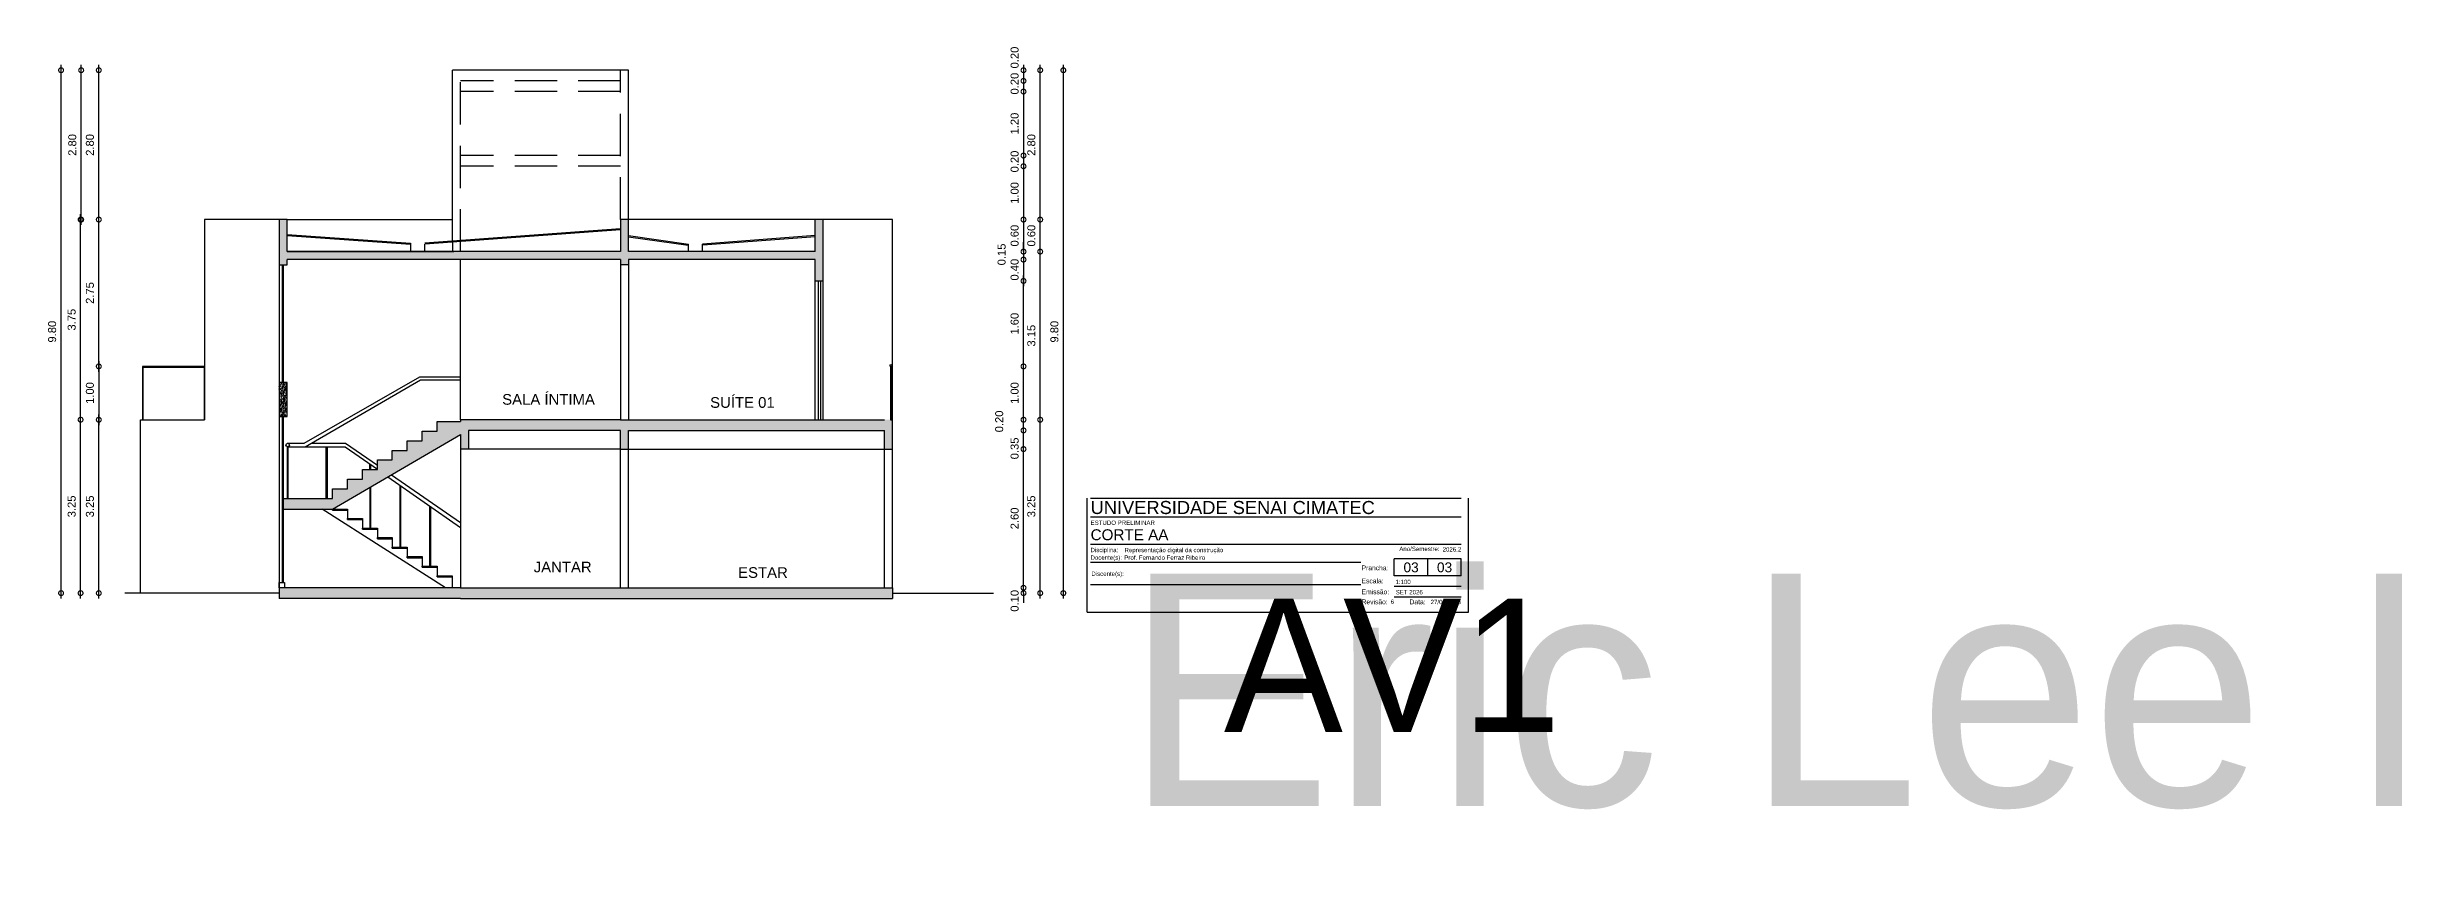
# Model space of a CAD drawing. Header units: metres. Extents: x 7 to 183, y -3 to 12.
# Drawn here: x 7.1 to 51.08, y -3.18 to 12.36 of the extents above; entities that cross this region are included whole.
import ezdxf
from ezdxf.enums import TextEntityAlignment as Align

# ---------------------------------------------------------------- set-up
doc = ezdxf.new("R2018")
doc.units = ezdxf.units.M
doc.header["$LTSCALE"] = 0.25
doc.linetypes.add('HIDDEN2', pattern=[4.7625, 3.175, -1.5875])
for name, color, linetype in [('ARQ_ALV CT', 5, 'Continuous'), ('ARQ_ALV VS', 2, 'Continuous'), ('ARQ_DIV', 3, 'Continuous'), ('ARQ_METAL CT', 2, 'Continuous'), ('ARQ_METAL VS', 1, 'Continuous'), ('ARQ_TXT 01', 1, 'Continuous'), ('CAR_LINHAS_CINZA', 8, 'Continuous'), ('CAR_LINHAS_DESTAQUE', 3, 'Continuous'), ('CAR_TEXTO_CINZA', 8, 'Continuous'), ('CAR_TEXTO_PRETO', 1, 'Continuous'), ('SIMB_PREENCHIMENTO', 253, 'Continuous'), ('tracejado', 7, 'HIDDEN2')]:
    doc.layers.add(name, color=color, linetype=linetype)
doc.layers.add('ARQ_COTA_AZUL', color=5, linetype='Continuous', lineweight=20, true_color=0x0000ff)
doc.layers.add('CAR_0', color=7, linetype='Continuous', true_color=0xff6b00, plot=False)
doc.styles.add('Annot_2.0mm', font='arial.ttf', dxfattribs={"height": 2})
doc.styles.add('Arial', font='arial.ttf')
doc.styles.get("Standard").update_dxf_attribs({"font": 'arial.ttf'})
doc.dimstyles.new('COTAS', dxfattribs={"dimtxt": 0.15, "dimasz": 0.18, "dimexe": 0.1, "dimexo": 0.25, "dimgap": 0.09, "dimtad": 1, "dimzin": 0, "dimdsep": 46, "dimtxsty": 'Standard', "dimblk": 'DOTSMALL', "dimcen": 0.09, "dimdle": 0.1, "dimse1": 1, "dimse2": 1, "dimclrd": 256, "dimclre": 256, "dimclrt": 2, "dimadec": 0, "dimazin": 0, "dimtfac": 1, "dimtmove": 0, "dimatfit": 3, "dimldrblk": 'ARCHTICK', "dimfxl": 1, "dimtolj": 1, "dimtzin": 0, "dimarcsym": 0})

# ---------------------------------------------------------------- blocks, each defined once
blk = doc.blocks.new('_DotSmall')
at = {"color": 0, "linetype": 'ByBlock', "const_width": 0.5}
blk.add_lwpolyline([(-0.0625, 0, 1), (0.0625, 0, 1)], format="xyb", close=True, dxfattribs=at)
blk = doc.blocks.new('*D26')
at = {"layer": 'ARQ_COTA_AZUL', "lineweight": -2, "transparency": 16777216}
blk.add_line((7.366, 2.021), (7.366, 12.021), dxfattribs=at)
at = {"layer": 'ARQ_COTA_AZUL', "lineweight": -2, "transparency": 16777216, "xscale": 0.18, "yscale": 0.18, "zscale": 0.18}
for p, rotation in [((7.366, 11.921), 90), ((7.366, 2.121), 270)]:
    blk.add_blockref('_DotSmall', p, dxfattribs=dict(at, rotation=rotation))
at = {"layer": 'ARQ_COTA_AZUL', "color": 2, "transparency": 16777216, "insert": (7.199, 7.021), "char_height": 0.15, "attachment_point": 5, "rotation": 90}
blk.add_mtext('\\A1;9.80', dxfattribs=at)
blk = doc.blocks.new('_ArchTick')
at = {"color": 0, "linetype": 'ByBlock', "const_width": 0.15}
blk.add_lwpolyline([(-0.5, -0.5), (0.5, 0.5)], dxfattribs=at)
blk = doc.blocks.new('*D27')
at = {"layer": 'ARQ_COTA_AZUL', "lineweight": -2, "transparency": 16777216}
blk.add_line((7.732, 2.021), (7.732, 5.471), dxfattribs=at)
at = {"layer": 'ARQ_COTA_AZUL', "lineweight": -2, "transparency": 16777216, "xscale": 0.18, "yscale": 0.18, "zscale": 0.18}
for p, rotation in [((7.732, 5.371), 90), ((7.732, 2.121), 270)]:
    blk.add_blockref('_DotSmall', p, dxfattribs=dict(at, rotation=rotation))
at = {"layer": 'ARQ_COTA_AZUL', "color": 2, "transparency": 16777216, "insert": (7.565, 3.746), "char_height": 0.15, "attachment_point": 5, "rotation": 90}
blk.add_mtext('\\A1;3.25', dxfattribs=at)
blk = doc.blocks.new('*D29')
at = {"layer": 'ARQ_COTA_AZUL', "lineweight": -2, "transparency": 16777216}
blk.add_line((7.732, 5.271), (7.732, 9.221), dxfattribs=at)
at = {"layer": 'ARQ_COTA_AZUL', "lineweight": -2, "transparency": 16777216, "xscale": 0.18, "yscale": 0.18, "zscale": 0.18}
for p, rotation in [((7.732, 9.121), 90), ((7.732, 5.371), 270)]:
    blk.add_blockref('_DotSmall', p, dxfattribs=dict(at, rotation=rotation))
at = {"layer": 'ARQ_COTA_AZUL', "color": 2, "transparency": 16777216, "insert": (7.565, 7.246), "char_height": 0.15, "attachment_point": 5, "rotation": 90}
blk.add_mtext('\\A1;3.75', dxfattribs=at)
blk = doc.blocks.new('*D30')
at = {"layer": 'ARQ_COTA_AZUL', "lineweight": -2, "transparency": 16777216}
blk.add_line((7.743, 9.021), (7.743, 12.021), dxfattribs=at)
at = {"layer": 'ARQ_COTA_AZUL', "lineweight": -2, "transparency": 16777216, "xscale": 0.18, "yscale": 0.18, "zscale": 0.18}
for p, rotation in [((7.743, 11.921), 90), ((7.743, 9.121), 270)]:
    blk.add_blockref('_DotSmall', p, dxfattribs=dict(at, rotation=rotation))
at = {"layer": 'ARQ_COTA_AZUL', "color": 2, "transparency": 16777216, "insert": (7.577, 10.521), "char_height": 0.15, "attachment_point": 5, "rotation": 90}
blk.add_mtext('\\A1;2.80', dxfattribs=at)
blk = doc.blocks.new('*D31')
at = {"layer": 'ARQ_COTA_AZUL', "lineweight": -2, "transparency": 16777216}
blk.add_line((8.073, 9.021), (8.073, 12.021), dxfattribs=at)
at = {"layer": 'ARQ_COTA_AZUL', "lineweight": -2, "transparency": 16777216, "xscale": 0.18, "yscale": 0.18, "zscale": 0.18}
for p, rotation in [((8.073, 11.921), 90), ((8.073, 9.121), 270)]:
    blk.add_blockref('_DotSmall', p, dxfattribs=dict(at, rotation=rotation))
at = {"layer": 'ARQ_COTA_AZUL', "color": 2, "transparency": 16777216, "insert": (7.907, 10.521), "char_height": 0.15, "attachment_point": 5, "rotation": 90}
blk.add_mtext('\\A1;2.80', dxfattribs=at)
blk = doc.blocks.new('*D32')
at = {"layer": 'ARQ_COTA_AZUL', "lineweight": -2, "transparency": 16777216}
blk.add_line((8.073, 6.271), (8.073, 9.221), dxfattribs=at)
at = {"layer": 'ARQ_COTA_AZUL', "lineweight": -2, "transparency": 16777216, "xscale": 0.18, "yscale": 0.18, "zscale": 0.18}
for p, rotation in [((8.073, 9.121), 90), ((8.073, 6.371), 270)]:
    blk.add_blockref('_DotSmall', p, dxfattribs=dict(at, rotation=rotation))
at = {"layer": 'ARQ_COTA_AZUL', "color": 2, "transparency": 16777216, "insert": (7.907, 7.746), "char_height": 0.15, "attachment_point": 5, "rotation": 90}
blk.add_mtext('\\A1;2.75', dxfattribs=at)
blk = doc.blocks.new('*D33')
at = {"layer": 'ARQ_COTA_AZUL', "lineweight": -2, "transparency": 16777216}
blk.add_line((8.073, 6.471), (8.073, 5.271), dxfattribs=at)
at = {"layer": 'ARQ_COTA_AZUL', "lineweight": -2, "transparency": 16777216, "xscale": 0.18, "yscale": 0.18, "zscale": 0.18}
for p, rotation in [((8.073, 6.371), 90), ((8.073, 5.371), 270)]:
    blk.add_blockref('_DotSmall', p, dxfattribs=dict(at, rotation=rotation))
at = {"layer": 'ARQ_COTA_AZUL', "color": 2, "transparency": 16777216, "insert": (7.907, 5.871), "char_height": 0.15, "attachment_point": 5, "rotation": 90}
blk.add_mtext('\\A1;1.00', dxfattribs=at)
blk = doc.blocks.new('*D34')
at = {"layer": 'ARQ_COTA_AZUL', "lineweight": -2, "transparency": 16777216}
blk.add_line((8.073, 2.021), (8.073, 5.471), dxfattribs=at)
at = {"layer": 'ARQ_COTA_AZUL', "lineweight": -2, "transparency": 16777216, "xscale": 0.18, "yscale": 0.18, "zscale": 0.18}
for p, rotation in [((8.073, 5.371), 90), ((8.073, 2.121), 270)]:
    blk.add_blockref('_DotSmall', p, dxfattribs=dict(at, rotation=rotation))
at = {"layer": 'ARQ_COTA_AZUL', "color": 2, "transparency": 16777216, "insert": (7.907, 3.746), "char_height": 0.15, "attachment_point": 5, "rotation": 90}
blk.add_mtext('\\A1;3.25', dxfattribs=at)
blk = doc.blocks.new('*D35')
at = {"layer": 'ARQ_COTA_AZUL', "lineweight": -2, "transparency": 16777216}
blk.add_line((26.155, 2.021), (26.155, 12.021), dxfattribs=at)
at = {"layer": 'ARQ_COTA_AZUL', "lineweight": -2, "transparency": 16777216, "xscale": 0.18, "yscale": 0.18, "zscale": 0.18}
for p, rotation in [((26.155, 11.921), 90), ((26.155, 2.121), 270)]:
    blk.add_blockref('_DotSmall', p, dxfattribs=dict(at, rotation=rotation))
at = {"layer": 'ARQ_COTA_AZUL', "color": 2, "transparency": 16777216, "insert": (25.988, 7.021), "char_height": 0.15, "attachment_point": 5, "rotation": 90}
blk.add_mtext('\\A1;9.80', dxfattribs=at)
blk = doc.blocks.new('*D36')
at = {"layer": 'ARQ_COTA_AZUL', "lineweight": -2, "transparency": 16777216}
blk.add_line((25.721, 2.021), (25.721, 5.471), dxfattribs=at)
at = {"layer": 'ARQ_COTA_AZUL', "lineweight": -2, "transparency": 16777216, "xscale": 0.18, "yscale": 0.18, "zscale": 0.18}
for p, rotation in [((25.721, 5.371), 90), ((25.721, 2.121), 270)]:
    blk.add_blockref('_DotSmall', p, dxfattribs=dict(at, rotation=rotation))
at = {"layer": 'ARQ_COTA_AZUL', "color": 2, "transparency": 16777216, "insert": (25.555, 3.746), "char_height": 0.15, "attachment_point": 5, "rotation": 90}
blk.add_mtext('\\A1;3.25', dxfattribs=at)
blk = doc.blocks.new('*D37')
at = {"layer": 'ARQ_COTA_AZUL', "lineweight": -2, "transparency": 16777216}
blk.add_line((25.721, 5.271), (25.721, 8.621), dxfattribs=at)
at = {"layer": 'ARQ_COTA_AZUL', "lineweight": -2, "transparency": 16777216, "xscale": 0.18, "yscale": 0.18, "zscale": 0.18}
for p, rotation in [((25.721, 8.521), 90), ((25.721, 5.371), 270)]:
    blk.add_blockref('_DotSmall', p, dxfattribs=dict(at, rotation=rotation))
at = {"layer": 'ARQ_COTA_AZUL', "color": 2, "transparency": 16777216, "insert": (25.555, 6.946), "char_height": 0.15, "attachment_point": 5, "rotation": 90}
blk.add_mtext('\\A1;3.15', dxfattribs=at)
blk = doc.blocks.new('*D38')
at = {"layer": 'ARQ_COTA_AZUL', "lineweight": -2, "transparency": 16777216}
blk.add_line((25.721, 8.421), (25.721, 9.221), dxfattribs=at)
at = {"layer": 'ARQ_COTA_AZUL', "lineweight": -2, "transparency": 16777216, "xscale": 0.18, "yscale": 0.18, "zscale": 0.18}
for p, rotation in [((25.721, 9.121), 90), ((25.721, 8.521), 270)]:
    blk.add_blockref('_DotSmall', p, dxfattribs=dict(at, rotation=rotation))
at = {"layer": 'ARQ_COTA_AZUL', "color": 2, "transparency": 16777216, "insert": (25.555, 8.821), "char_height": 0.15, "attachment_point": 5, "rotation": 90}
blk.add_mtext('\\A1;0.60', dxfattribs=at)
blk = doc.blocks.new('*D39')
at = {"layer": 'ARQ_COTA_AZUL', "lineweight": -2, "transparency": 16777216}
blk.add_line((25.721, 9.021), (25.721, 12.021), dxfattribs=at)
at = {"layer": 'ARQ_COTA_AZUL', "lineweight": -2, "transparency": 16777216, "xscale": 0.18, "yscale": 0.18, "zscale": 0.18}
for p, rotation in [((25.721, 11.921), 90), ((25.721, 9.121), 270)]:
    blk.add_blockref('_DotSmall', p, dxfattribs=dict(at, rotation=rotation))
at = {"layer": 'ARQ_COTA_AZUL', "color": 2, "transparency": 16777216, "insert": (25.555, 10.521), "char_height": 0.15, "attachment_point": 5, "rotation": 90}
blk.add_mtext('\\A1;2.80', dxfattribs=at)
blk = doc.blocks.new('*D40')
at = {"layer": 'ARQ_COTA_AZUL', "lineweight": -2, "transparency": 16777216}
blk.add_line((25.408, 12.021), (25.408, 11.621), dxfattribs=at)
at = {"layer": 'ARQ_COTA_AZUL', "lineweight": -2, "transparency": 16777216, "xscale": 0.18, "yscale": 0.18, "zscale": 0.18}
for p, rotation in [((25.408, 11.921), 90), ((25.408, 11.721), 270)]:
    blk.add_blockref('_DotSmall', p, dxfattribs=dict(at, rotation=rotation))
at = {"layer": 'ARQ_COTA_AZUL', "color": 2, "transparency": 16777216, "insert": (25.242, 12.159), "char_height": 0.15, "attachment_point": 5, "rotation": 90}
blk.add_mtext('\\A1;0.20', dxfattribs=at)
blk = doc.blocks.new('*D41')
at = {"layer": 'ARQ_COTA_AZUL', "lineweight": -2, "transparency": 16777216}
blk.add_line((25.408, 11.821), (25.408, 11.421), dxfattribs=at)
at = {"layer": 'ARQ_COTA_AZUL', "lineweight": -2, "transparency": 16777216, "xscale": 0.18, "yscale": 0.18, "zscale": 0.18}
for p, rotation in [((25.408, 11.721), 90), ((25.408, 11.521), 270)]:
    blk.add_blockref('_DotSmall', p, dxfattribs=dict(at, rotation=rotation))
at = {"layer": 'ARQ_COTA_AZUL', "color": 2, "transparency": 16777216, "insert": (25.242, 11.67), "char_height": 0.15, "attachment_point": 5, "rotation": 90}
blk.add_mtext('\\A1;0.20', dxfattribs=at)
blk = doc.blocks.new('*D42')
at = {"layer": 'ARQ_COTA_AZUL', "lineweight": -2, "transparency": 16777216}
blk.add_line((25.408, 11.621), (25.408, 10.221), dxfattribs=at)
at = {"layer": 'ARQ_COTA_AZUL', "lineweight": -2, "transparency": 16777216, "xscale": 0.18, "yscale": 0.18, "zscale": 0.18}
for p, rotation in [((25.408, 11.521), 90), ((25.408, 10.321), 270)]:
    blk.add_blockref('_DotSmall', p, dxfattribs=dict(at, rotation=rotation))
at = {"layer": 'ARQ_COTA_AZUL', "color": 2, "transparency": 16777216, "insert": (25.242, 10.921), "char_height": 0.15, "attachment_point": 5, "rotation": 90}
blk.add_mtext('\\A1;1.20', dxfattribs=at)
blk = doc.blocks.new('*D43')
at = {"layer": 'ARQ_COTA_AZUL', "lineweight": -2, "transparency": 16777216}
blk.add_line((25.408, 10.421), (25.408, 10.021), dxfattribs=at)
at = {"layer": 'ARQ_COTA_AZUL', "lineweight": -2, "transparency": 16777216, "xscale": 0.18, "yscale": 0.18, "zscale": 0.18}
for p, rotation in [((25.408, 10.321), 90), ((25.408, 10.121), 270)]:
    blk.add_blockref('_DotSmall', p, dxfattribs=dict(at, rotation=rotation))
at = {"layer": 'ARQ_COTA_AZUL', "color": 2, "transparency": 16777216, "insert": (25.242, 10.21), "char_height": 0.15, "attachment_point": 5, "rotation": 90}
blk.add_mtext('\\A1;0.20', dxfattribs=at)
blk = doc.blocks.new('*D44')
at = {"layer": 'ARQ_COTA_AZUL', "lineweight": -2, "transparency": 16777216}
blk.add_line((25.408, 10.221), (25.408, 9.021), dxfattribs=at)
at = {"layer": 'ARQ_COTA_AZUL', "lineweight": -2, "transparency": 16777216, "xscale": 0.18, "yscale": 0.18, "zscale": 0.18}
for p, rotation in [((25.408, 10.121), 90), ((25.408, 9.121), 270)]:
    blk.add_blockref('_DotSmall', p, dxfattribs=dict(at, rotation=rotation))
at = {"layer": 'ARQ_COTA_AZUL', "color": 2, "transparency": 16777216, "insert": (25.242, 9.621), "char_height": 0.15, "attachment_point": 5, "rotation": 90}
blk.add_mtext('\\A1;1.00', dxfattribs=at)
blk = doc.blocks.new('*D45')
at = {"layer": 'ARQ_COTA_AZUL', "lineweight": -2, "transparency": 16777216}
blk.add_line((25.408, 9.221), (25.408, 8.421), dxfattribs=at)
at = {"layer": 'ARQ_COTA_AZUL', "lineweight": -2, "transparency": 16777216, "xscale": 0.18, "yscale": 0.18, "zscale": 0.18}
for p, rotation in [((25.408, 9.121), 90), ((25.408, 8.521), 270)]:
    blk.add_blockref('_DotSmall', p, dxfattribs=dict(at, rotation=rotation))
at = {"layer": 'ARQ_COTA_AZUL', "color": 2, "transparency": 16777216, "insert": (25.242, 8.821), "char_height": 0.15, "attachment_point": 5, "rotation": 90}
blk.add_mtext('\\A1;0.60', dxfattribs=at)
blk = doc.blocks.new('*D46')
at = {"layer": 'ARQ_COTA_AZUL', "lineweight": -2, "transparency": 16777216}
for p, q in [((25.408, 8.521), (25.408, 8.701)), ((25.408, 8.521), (25.408, 8.371)), ((25.408, 8.371), (25.408, 8.191))]:
    blk.add_line(p, q, dxfattribs=at)
at = {"layer": 'ARQ_COTA_AZUL', "lineweight": -2, "transparency": 16777216, "xscale": 0.18, "yscale": 0.18, "zscale": 0.18}
for p, rotation in [((25.408, 8.521), 270), ((25.408, 8.371), 90)]:
    blk.add_blockref('_DotSmall', p, dxfattribs=dict(at, rotation=rotation))
at = {"layer": 'ARQ_COTA_AZUL', "color": 2, "transparency": 16777216, "insert": (24.998, 8.468), "char_height": 0.15, "attachment_point": 5, "rotation": 90}
blk.add_mtext('\\A1;0.15', dxfattribs=at)
blk = doc.blocks.new('*D47')
at = {"layer": 'ARQ_COTA_AZUL', "lineweight": -2, "transparency": 16777216}
blk.add_line((25.408, 8.471), (25.408, 7.871), dxfattribs=at)
at = {"layer": 'ARQ_COTA_AZUL', "lineweight": -2, "transparency": 16777216, "xscale": 0.18, "yscale": 0.18, "zscale": 0.18}
for p, rotation in [((25.408, 8.371), 90), ((25.408, 7.971), 270)]:
    blk.add_blockref('_DotSmall', p, dxfattribs=dict(at, rotation=rotation))
at = {"layer": 'ARQ_COTA_AZUL', "color": 2, "transparency": 16777216, "insert": (25.242, 8.183), "char_height": 0.15, "attachment_point": 5, "rotation": 90}
blk.add_mtext('\\A1;0.40', dxfattribs=at)
blk = doc.blocks.new('*D48')
at = {"layer": 'ARQ_COTA_AZUL', "lineweight": -2, "transparency": 16777216}
blk.add_line((25.408, 6.271), (25.408, 8.071), dxfattribs=at)
at = {"layer": 'ARQ_COTA_AZUL', "lineweight": -2, "transparency": 16777216, "xscale": 0.18, "yscale": 0.18, "zscale": 0.18}
for p, rotation in [((25.408, 7.971), 90), ((25.408, 6.371), 270)]:
    blk.add_blockref('_DotSmall', p, dxfattribs=dict(at, rotation=rotation))
at = {"layer": 'ARQ_COTA_AZUL', "color": 2, "transparency": 16777216, "insert": (25.242, 7.171), "char_height": 0.15, "attachment_point": 5, "rotation": 90}
blk.add_mtext('\\A1;1.60', dxfattribs=at)
blk = doc.blocks.new('*D49')
at = {"layer": 'ARQ_COTA_AZUL', "lineweight": -2, "transparency": 16777216}
blk.add_line((25.408, 5.271), (25.408, 6.471), dxfattribs=at)
at = {"layer": 'ARQ_COTA_AZUL', "lineweight": -2, "transparency": 16777216, "xscale": 0.18, "yscale": 0.18, "zscale": 0.18}
for p, rotation in [((25.408, 6.371), 90), ((25.408, 5.371), 270)]:
    blk.add_blockref('_DotSmall', p, dxfattribs=dict(at, rotation=rotation))
at = {"layer": 'ARQ_COTA_AZUL', "color": 2, "transparency": 16777216, "insert": (25.242, 5.871), "char_height": 0.15, "attachment_point": 5, "rotation": 90}
blk.add_mtext('\\A1;1.00', dxfattribs=at)
blk = doc.blocks.new('*D50')
at = {"layer": 'ARQ_COTA_AZUL', "lineweight": -2, "transparency": 16777216}
blk.add_line((25.408, 5.071), (25.408, 5.471), dxfattribs=at)
at = {"layer": 'ARQ_COTA_AZUL', "lineweight": -2, "transparency": 16777216, "xscale": 0.18, "yscale": 0.18, "zscale": 0.18}
for p, rotation in [((25.408, 5.371), 90), ((25.408, 5.171), 270)]:
    blk.add_blockref('_DotSmall', p, dxfattribs=dict(at, rotation=rotation))
at = {"layer": 'ARQ_COTA_AZUL', "color": 2, "transparency": 16777216, "insert": (24.953, 5.339), "char_height": 0.15, "attachment_point": 5, "rotation": 90}
blk.add_mtext('\\A1;0.20', dxfattribs=at)
blk = doc.blocks.new('*D51')
at = {"layer": 'ARQ_COTA_AZUL', "lineweight": -2, "transparency": 16777216}
blk.add_line((25.408, 4.721), (25.408, 5.271), dxfattribs=at)
at = {"layer": 'ARQ_COTA_AZUL', "lineweight": -2, "transparency": 16777216, "xscale": 0.18, "yscale": 0.18, "zscale": 0.18}
for p, rotation in [((25.408, 5.171), 90), ((25.408, 4.821), 270)]:
    blk.add_blockref('_DotSmall', p, dxfattribs=dict(at, rotation=rotation))
at = {"layer": 'ARQ_COTA_AZUL', "color": 2, "transparency": 16777216, "insert": (25.242, 4.833), "char_height": 0.15, "attachment_point": 5, "rotation": 90}
blk.add_mtext('\\A1;0.35', dxfattribs=at)
blk = doc.blocks.new('*D52')
at = {"layer": 'ARQ_COTA_AZUL', "lineweight": -2, "transparency": 16777216}
blk.add_line((25.408, 2.121), (25.408, 4.921), dxfattribs=at)
at = {"layer": 'ARQ_COTA_AZUL', "lineweight": -2, "transparency": 16777216, "xscale": 0.18, "yscale": 0.18, "zscale": 0.18}
for p, rotation in [((25.408, 4.821), 90), ((25.408, 2.221), 270)]:
    blk.add_blockref('_DotSmall', p, dxfattribs=dict(at, rotation=rotation))
at = {"layer": 'ARQ_COTA_AZUL', "color": 2, "transparency": 16777216, "insert": (25.242, 3.521), "char_height": 0.15, "attachment_point": 5, "rotation": 90}
blk.add_mtext('\\A1;2.60', dxfattribs=at)
blk = doc.blocks.new('*D53')
at = {"layer": 'ARQ_COTA_AZUL', "lineweight": -2, "transparency": 16777216}
for p, q in [((25.408, 2.221), (25.408, 2.401)), ((25.408, 2.121), (25.408, 2.221)), ((25.408, 2.121), (25.408, 1.941))]:
    blk.add_line(p, q, dxfattribs=at)
at = {"layer": 'ARQ_COTA_AZUL', "lineweight": -2, "transparency": 16777216, "xscale": 0.18, "yscale": 0.18, "zscale": 0.18}
for p, rotation in [((25.408, 2.221), 270), ((25.408, 2.121), 90)]:
    blk.add_blockref('_DotSmall', p, dxfattribs=dict(at, rotation=rotation))
at = {"layer": 'ARQ_COTA_AZUL', "color": 2, "transparency": 16777216, "insert": (25.242, 1.977), "char_height": 0.15, "attachment_point": 5, "rotation": 90}
blk.add_mtext('\\A1;0.10', dxfattribs=at)
blk = doc.blocks.new('carimbo')
at = {"layer": 'CAR_0'}
for p, q in [((-0.175, 0), (-0.175, 0.0522)), ((0, 0), (0, 0.0522)), ((-0.175, 0), (0, 0))]:
    blk.add_line(p, q, dxfattribs=at)
at = {"layer": 'CAR_LINHAS_CINZA'}
for p, q in [((-0.1734, 0.0522), (-0.0033, 0.0522)), ((-0.1734, 0.0437), (-0.0033, 0.0437)), ((-0.0033, 0.031), (-0.1734, 0.031)), ((-0.0494, 0.0227), (-0.1734, 0.0227)), ((-0.0494, 0.0125), (-0.1734, 0.0125))]:
    blk.add_line(p, q, dxfattribs=at)
at = {"layer": 'CAR_LINHAS_DESTAQUE'}
for p, q in [((-0.0033, 0.0244), (-0.034, 0.0244)), ((-0.034, 0.0167), (-0.034, 0.0244)), ((-0.0186, 0.0167), (-0.0186, 0.0244)), ((-0.0033, 0.0167), (-0.0033, 0.0244)), ((-0.0033, 0.0167), (-0.034, 0.0167))]:
    blk.add_line(p, q, dxfattribs=at)
at = {"layer": 'CAR_TEXTO_CINZA'}
for p, q in [((-0.0033, 0.0117), (-0.034, 0.0117)), ((-0.0033, 0.0069), (-0.034, 0.0069))]:
    blk.add_line(p, q, dxfattribs=at)
at = {"layer": 'CAR_TEXTO_CINZA', "style": 'Arial'}
for s, height, p in [('Disciplina:', 0.002, (-0.1734, 0.0275)), ('Docente(s):', 0.002, (-0.1734, 0.024)), ('Ano/Semestre:', 0.002, (-0.0317, 0.028)), ('Prancha: ', 0.0022, (-0.049, 0.0192)), ('Escala:', 0.0022, (-0.049, 0.0132)), ('Emissão:', 0.0022, (-0.049, 0.0082)), ('Revisão: ', 0.0022, (-0.049, 0.0036)), ('Data:', 0.0022, (-0.027, 0.0036))]:
    blk.add_text(s, height=height, dxfattribs=at).set_placement(p)
blk.add_text('Discente(s):', height=0.002, dxfattribs=at).set_placement((-0.173, 0.0176), align=Align.MIDDLE_LEFT)
at = {"layer": 'CAR_TEXTO_CINZA', "style": 'Arial', "flags": 8}
blk.add_attdef('FASE', (-0.1734, 0.04), '', height=0.002, dxfattribs=at)
blk.add_attdef('A/S', text='', height=0.002, dxfattribs=at).set_placement((-0.0033, 0.0278), align=Align.RIGHT)
at = {"layer": 'CAR_TEXTO_PRETO', "lineweight": 30, "flags": 104}
blk.add_attdef('TITULO_01', text='', height=0.003, dxfattribs=at).set_placement((-0.1122, 0.0062), align=Align.MIDDLE_CENTER)
at = {"layer": 'CAR_TEXTO_PRETO', "linetype": 'Continuous', "style": 'Arial', "flags": 8}
for tag, p, height in [('IES-CURSO', (-0.1734, 0.045), 0.006), ('NOME', (-0.1734, 0.033), 0.005)]:
    blk.add_attdef(tag, p, '', height=height, dxfattribs=at)
at = {"layer": 'CAR_TEXTO_PRETO', "style": 'Arial', "flags": 8}
for tag, p in [('DOCENTE', (-0.1579, 0.024)), ('DISCIPLINA', (-0.1578, 0.0275)), ('REVN', (-0.0356, 0.0038)), ('DATAEMISSÃO', (-0.0334, 0.0082))]:
    blk.add_attdef(tag, p, '', height=0.002, dxfattribs=at)
for tag, p in [('NUM', (-0.0263, 0.0205)), ('TOT', (-0.011, 0.0205))]:
    blk.add_attdef(tag, text='', height=0.0045, dxfattribs=at).set_placement(p, align=Align.MIDDLE_CENTER)
at = {"layer": 'CAR_TEXTO_PRETO', "lineweight": 30, "flags": 104}
blk.add_attdef('DISCENTE', text='', height=0.002, dxfattribs=at).set_placement((-0.1576, 0.0176), align=Align.MIDDLE_LEFT)
at = {"layer": 'CAR_TEXTO_PRETO', "style": 'Arial'}
blk.add_attdef('ESCALA', (-0.0335, 0.0129), '', height=0.002, dxfattribs=at)
at = {"layer": 'CAR_TEXTO_PRETO', "style": 'Arial', "flags": 8}
blk.add_attdef('REVDATA', text='', height=0.002, dxfattribs=at).set_placement((-0.0034, 0.0037), align=Align.RIGHT)

msp = doc.modelspace()

# ---------------------------------------------------------------- hatches: boundary and pattern name
at = {"layer": 'SIMB_PREENCHIMENTO'}
h = msp.add_hatch(dxfattribs=at)
h.set_pattern_fill('AR-CONC', color=256, scale=0.00031)
h.paths.add_polyline_path([(21.655, 9.121), (21.505, 9.121), (21.505, 8.521), (18.005, 8.521), (18.005, 9.121), (17.855, 9.121), (17.855, 8.521), (11.605, 8.521), (11.605, 9.121), (11.455, 9.121), (11.455, 8.371), (11.455, 8.271), (11.605, 8.271), (11.605, 8.371), (17.855, 8.371), (17.855, 8.271), (18.005, 8.271), (18.005, 8.371), (21.505, 8.371), (21.505, 7.971), (21.655, 7.971)])
h = msp.add_hatch(dxfattribs=at)
h.set_pattern_fill('AR-CONC', color=256, scale=0.00031)
h.paths.add_polyline_path([(11.605, 6.068), (11.455, 6.068), (11.455, 5.43), (11.605, 5.43)])
h = msp.add_hatch(dxfattribs=at)
h.set_pattern_fill('AR-CONC', color=256, scale=0.00031)
h.paths.add_polyline_path([(14.855, 5.336), (14.415, 5.336), (14.415, 5.156), (14.135, 5.156), (14.135, 4.976), (13.855, 4.976), (13.855, 4.796), (13.575, 4.796), (13.575, 4.616), (13.295, 4.616), (13.295, 4.436), (13.015, 4.436), (13.015, 4.256), (12.735, 4.256), (12.735, 4.076), (12.455, 4.076), (12.455, 3.896), (11.53, 3.896), (11.53, 3.696), (12.455, 3.696), (14.855, 5.096)])
h = msp.add_hatch(dxfattribs=at)
h.set_pattern_fill('AR-CONC', color=8, scale=0.00031)
h.paths.add_polyline_path([(22.955, 5.371), (22.805, 5.371), (17.855, 5.371), (14.855, 5.371), (14.855, 4.821), (15.005, 4.821), (15.005, 5.171), (17.855, 5.171), (17.855, 4.821), (18.005, 4.821), (18.005, 5.171), (22.805, 5.171), (22.805, 4.821), (22.955, 4.821)])
h = msp.add_hatch(dxfattribs=at)
h.set_pattern_fill('AR-CONC', color=256, scale=0.00031)
h.paths.add_polyline_path([(22.955, 2.221), (14.855, 2.221), (11.455, 2.221), (11.455, 2.021), (14.855, 2.021), (22.955, 2.021)])

# ---------------------------------------------------------------- linework, layer by layer
at = {"layer": 'ARQ_ALV CT'}
for p, q in [((11.605, 9.121), (11.455, 9.121)), ((11.455, 9.121), (11.455, 8.371)), ((11.605, 8.521), (11.605, 9.121)), ((18.005, 9.121), (17.855, 9.121)), ((17.855, 9.121), (17.855, 8.521)), ((18.005, 8.521), (18.005, 9.121)), ((21.505, 8.521), (21.505, 9.121)), ((21.655, 9.121), (21.505, 9.121)), ((21.655, 7.971), (21.655, 9.121)), ((11.455, 8.371), (11.455, 8.271)), ((17.855, 8.521), (11.605, 8.521)), ((11.605, 8.521), (14.73, 8.521)), ((17.855, 8.371), (11.605, 8.371)), ((11.605, 8.271), (11.605, 8.371)), ((14.73, 8.521), (13.92, 8.521)), ((14.73, 8.521), (14.73, 8.521)), ((14.855, 5.371), (14.855, 8.371)), ((17.855, 8.371), (17.855, 5.371)), ((21.505, 8.521), (18.005, 8.521)), ((21.505, 8.371), (18.005, 8.371)), ((18.005, 8.371), (18.005, 5.371)), ((21.505, 7.971), (21.505, 8.371)), ((11.455, 8.271), (11.605, 8.271)), ((11.455, 8.271), (11.455, 2.221)), ((11.51, 8.271), (11.51, 6.068)), ((11.53, 8.271), (11.53, 6.068)), ((18.005, 8.271), (17.855, 8.271)), ((21.505, 5.371), (21.505, 7.971)), ((21.505, 7.971), (21.655, 7.971)), ((21.56, 7.971), (21.56, 5.371)), ((21.6, 7.971), (21.6, 5.371)), ((21.655, 5.371), (21.655, 7.971)), ((11.925, 4.93), (14.094, 6.173)), ((14.094, 6.173), (14.855, 6.173)), ((11.605, 6.068), (11.455, 6.068)), ((11.605, 5.43), (11.605, 6.068)), ((11.944, 4.862), (14.105, 6.119)), ((14.105, 6.119), (14.855, 6.119)), ((11.455, 5.43), (11.605, 5.43)), ((11.51, 5.43), (11.51, 3.696)), ((11.53, 5.43), (11.53, 3.696)), ((14.415, 5.156), (14.415, 5.336)), ((14.415, 5.336), (14.855, 5.336)), ((17.855, 5.371), (14.855, 5.371)), ((14.855, 5.371), (14.855, 5.336)), ((17.855, 5.371), (22.805, 5.371)), ((22.955, 4.821), (22.955, 5.371)), ((11.613, 4.93), (11.925, 4.93)), ((11.613, 4.862), (11.944, 4.862)), ((12.455, 3.696), (14.855, 5.096)), ((13.855, 4.796), (13.855, 4.976)), ((13.855, 4.976), (14.135, 4.976)), ((14.135, 4.976), (14.135, 5.156)), ((14.135, 5.156), (14.415, 5.156)), ((14.855, 5.096), (14.855, 2.221)), ((15.005, 5.171), (15.005, 4.821)), ((17.855, 5.171), (15.005, 5.171)), ((17.855, 4.821), (17.855, 5.171)), ((18.005, 5.171), (22.805, 5.171)), ((18.005, 4.821), (18.005, 5.171)), ((22.805, 4.821), (22.805, 5.171)), ((13.015, 4.256), (13.015, 4.436)), ((13.015, 4.436), (13.295, 4.436)), ((13.155, 4.436), (13.155, 4.539)), ((13.295, 4.436), (13.295, 4.616)), ((13.295, 4.616), (13.575, 4.616)), ((13.575, 4.616), (13.575, 4.796)), ((13.575, 4.796), (13.855, 4.796)), ((15.005, 4.821), (14.855, 4.821)), ((22.805, 2.221), (22.805, 4.821)), ((22.805, 4.821), (22.955, 4.821)), ((22.955, 2.221), (22.955, 4.821)), ((12.455, 3.896), (12.455, 4.076)), ((12.455, 4.076), (12.735, 4.076)), ((12.735, 4.076), (12.735, 4.256)), ((12.735, 4.256), (13.015, 4.256)), ((11.51, 3.696), (11.51, 2.321)), ((11.53, 3.896), (12.455, 3.896)), ((11.53, 3.696), (11.53, 2.321)), ((11.53, 3.696), (12.455, 3.696)), ((14.575, 2.221), (12.263, 3.696)), ((12.455, 3.696), (12.735, 3.696)), ((12.455, 3.676), (12.455, 3.696)), ((12.455, 3.676), (12.735, 3.676)), ((12.735, 3.696), (12.735, 3.518)), ((12.735, 3.518), (13.015, 3.518)), ((12.735, 3.498), (12.735, 3.518)), ((12.735, 3.498), (13.015, 3.498)), ((13.015, 3.518), (13.015, 3.339)), ((13.015, 3.339), (13.295, 3.339)), ((13.015, 3.319), (13.015, 3.339)), ((13.015, 3.319), (13.295, 3.319)), ((13.295, 3.339), (13.295, 3.161)), ((13.295, 3.161), (13.575, 3.161)), ((13.295, 3.141), (13.295, 3.161)), ((13.295, 3.141), (13.575, 3.141)), ((13.575, 3.161), (13.575, 2.983)), ((13.575, 2.983), (13.855, 2.983)), ((13.575, 2.963), (13.575, 2.983)), ((13.575, 2.963), (13.855, 2.963)), ((13.855, 2.983), (13.855, 2.805)), ((13.855, 2.805), (14.135, 2.805)), ((13.855, 2.785), (13.855, 2.805)), ((13.855, 2.785), (14.135, 2.785)), ((14.135, 2.805), (14.135, 2.627)), ((11.455, 2.221), (11.455, 2.321)), ((11.455, 2.321), (11.555, 2.321)), ((11.455, 2.221), (11.455, 2.021)), ((14.855, 2.221), (11.455, 2.221)), ((11.555, 2.321), (11.555, 2.221)), ((14.135, 2.627), (14.415, 2.627)), ((14.135, 2.607), (14.135, 2.627)), ((14.135, 2.607), (14.415, 2.607)), ((14.415, 2.627), (14.415, 2.448)), ((14.415, 2.448), (14.695, 2.448)), ((14.415, 2.428), (14.415, 2.448)), ((14.415, 2.428), (14.695, 2.428)), ((14.695, 2.448), (14.695, 2.221)), ((14.855, 2.221), (22.955, 2.221)), ((22.955, 2.221), (22.955, 2.021)), ((14.855, 2.021), (11.455, 2.021)), ((14.855, 2.021), (22.955, 2.021))]:
    msp.add_line(p, q, dxfattribs=at)
msp.add_lwpolyline([(22.914, 5.371), (22.934, 5.371), (22.934, 6.371), (22.914, 6.371)], close=True, dxfattribs=at)
msp.add_lwpolyline([(13.175, 4.436), (13.175, 4.525)], dxfattribs=at)
for centre, radius in [((22.923, 6.388), 0.017), ((11.613, 4.896), 0.0338)]:
    msp.add_circle(centre, radius, dxfattribs=at)
at = {"layer": 'ARQ_ALV VS'}
for p, q in [((18.005, 11.921), (14.705, 11.921)), ((14.705, 8.718), (14.705, 11.921)), ((18.005, 9.121), (18.005, 11.921)), ((11.455, 9.121), (10.055, 9.121)), ((10.055, 9.121), (10.055, 5.371)), ((22.955, 9.121), (21.655, 9.121)), ((22.955, 5.371), (22.955, 9.121)), ((19.126, 8.521), (19.126, 8.661)), ((19.392, 8.52), (19.392, 8.66)), ((10.055, 6.371), (8.895, 6.371)), ((10.055, 6.351), (8.895, 6.351)), ((10.055, 5.371), (10.055, 6.371)), ((8.855, 2.121), (8.855, 5.371)), ((8.855, 5.371), (10.055, 5.371)), ((11.944, 4.862), (12.693, 4.862)), ((12.06, 4.93), (12.7, 4.93)), ((12.693, 4.862), (13.295, 4.441)), ((12.7, 4.93), (13.295, 4.52)), ((17.855, 2.221), (17.855, 4.821)), ((18.005, 2.221), (18.005, 4.821)), ((13.493, 4.302), (14.855, 3.348)), ((13.558, 4.339), (14.855, 3.446)), ((11.455, 2.121), (8.564, 2.121)), ((22.955, 2.121), (24.847, 2.121))]:
    msp.add_line(p, q, dxfattribs=at)
for points in [[(8.905, 6.371), (8.895, 6.371), (8.895, 5.371), (8.905, 5.371), (8.905, 6.351)], [(11.603, 4.864), (11.603, 3.896), (11.623, 3.896), (11.623, 4.864)], [(12.353, 4.862), (12.353, 3.896), (12.333, 3.896), (12.333, 4.862)], [(13.155, 4.104), (13.155, 3.339), (13.175, 3.339), (13.175, 4.116)], [(13.715, 4.147), (13.715, 2.983), (13.735, 2.983), (13.735, 4.133)], [(14.275, 3.754), (14.275, 2.627), (14.295, 2.627), (14.295, 3.74)]]:
    msp.add_lwpolyline(points, dxfattribs=at)
at = {"layer": 'ARQ_DIV'}
for q in [(15.005, 4.821), (22.805, 4.821)]:
    msp.add_line((17.855, 4.821), q, dxfattribs=at)
at = {"layer": 'ARQ_METAL CT'}
for p, q in [((11.605, 8.821), (13.918, 8.661)), ((11.606, 8.841), (13.919, 8.681)), ((17.853, 8.948), (14.185, 8.68)), ((17.855, 8.928), (14.186, 8.66)), ((18.002, 8.801), (19.123, 8.641)), ((18.005, 8.821), (19.126, 8.661)), ((21.505, 8.821), (19.392, 8.66)), ((21.506, 8.801), (19.394, 8.64)), ((13.92, 8.521), (13.92, 8.681)), ((14.186, 8.52), (14.186, 8.66))]:
    msp.add_line(p, q, dxfattribs=at)
at = {"layer": 'ARQ_METAL VS'}
for p, q in [((11.605, 9.121), (14.705, 9.121)), ((21.505, 9.121), (18.005, 9.121))]:
    msp.add_line(p, q, dxfattribs=at)
at = {"layer": 'tracejado'}
for p, q in [((14.855, 8.521), (14.855, 11.921)), ((17.855, 9.121), (17.855, 11.921)), ((17.855, 11.721), (14.855, 11.721)), ((17.855, 11.521), (14.855, 11.521)), ((17.855, 10.321), (14.855, 10.321)), ((17.855, 10.121), (14.855, 10.121)), ((14.705, 8.698), (14.705, 8.521))]:
    msp.add_line(p, q, dxfattribs=at)

# ---------------------------------------------------------------- block references
ref = msp.add_blockref('carimbo', (33.748, 1.765), dxfattribs=dict(xscale=40.85243783300339, yscale=40.85243783300339, zscale=40.85243783300339))
ref.add_attrib('FASE', 'ESTUDO PRELIMINAR', (26.666, 3.399), dxfattribs={"layer": 'CAR_TEXTO_CINZA', "height": 0.0817, "style": 'Arial'})
ref.add_attrib('NOME', 'CORTE AA', (26.666, 3.113), dxfattribs={"layer": 'CAR_TEXTO_CINZA', "color": 7, "linetype": 'Continuous', "height": 0.2043, "style": 'Arial'})
ref.add_attrib('DISCIPLINA', 'Representação digital da construção', (27.301, 2.888), dxfattribs={"layer": 'CAR_TEXTO_CINZA', "height": 0.0817, "style": 'Arial'})
ref.add_attrib('DOCENTE', 'Prof. Fernando Ferraz Ribeiro', (27.298, 2.745), dxfattribs={"layer": 'CAR_TEXTO_CINZA', "height": 0.0817, "style": 'Arial'})
lines = msp.add_mtext('AV1', dxfattribs={"layer": 'CAR_TEXTO_CINZA', "color": 7, "insert": (29.165, 2.02), "char_height": 2.5, "attachment_point": 1})
ref.add_attrib('TITULO_01', '', (29.165, 2.02), dxfattribs={"flags": 104}).embed_mtext(lines)
ref.add_attrib('ESCALA', '1:100', (32.381, 2.29), dxfattribs={"layer": 'CAR_TEXTO_CINZA', "color": 3, "height": 0.0817, "style": 'Arial'})
ref.add_attrib('DATAEMISSÃO', 'SET 2026', (32.386, 2.098), dxfattribs={"layer": 'CAR_TEXTO_CINZA', "height": 0.0817, "style": 'Arial'})
ref.add_attrib('NUM', '03', dxfattribs={"layer": 'CAR_TEXTO_CINZA', "color": 7, "height": 0.1838, "style": 'Arial'}).set_placement((32.674, 2.604), align=Align.MIDDLE_CENTER)
ref.add_attrib('TOT', '03', dxfattribs={"layer": 'CAR_TEXTO_CINZA', "color": 7, "height": 0.1838, "style": 'Arial'}).set_placement((33.301, 2.604), align=Align.MIDDLE_CENTER)
ref.add_attrib('REVN', '6', (32.293, 1.919), dxfattribs={"layer": 'CAR_TEXTO_CINZA', "height": 0.0817, "style": 'Arial'})
ref.add_attrib('REVDATA', '27/09/2026', dxfattribs={"layer": 'CAR_TEXTO_CINZA', "height": 0.0817, "style": 'Arial'}).set_placement((33.611, 1.914), align=Align.RIGHT)
ref.add_attrib('IES-CURSO', 'UNIVERSIDADE SENAI CIMATEC', (26.666, 3.603), dxfattribs={"layer": 'CAR_TEXTO_CINZA', "color": 7, "linetype": 'Continuous', "height": 0.24511, "style": 'Arial'})
ref.add_attrib('A/S', '2026.2', dxfattribs={"layer": 'CAR_TEXTO_CINZA', "height": 0.0817, "style": 'Arial'}).set_placement((33.614, 2.899), align=Align.RIGHT)
lines = msp.add_mtext('Eric Lee Rabello Alves, Guilherme Macêdo de Souza Duque', dxfattribs={"layer": 'CAR_TEXTO_CINZA', "insert": (27.311, 2.485), "char_height": 4.35343, "attachment_point": 1})
ref.add_attrib('DISCENTE', '', (27.311, 2.485), dxfattribs={"flags": 104}).embed_mtext(lines)

# ---------------------------------------------------------------- texts
at = {"layer": 'ARQ_TXT 01', "char_height": 0.2, "attachment_point": 1, "style": 'Annot_2.0mm'}
for s, insert, width in [('\\pxt2;SALA ÍNTIMA', (15.635, 5.852), 2.18189), ('\\pxt2;SUÍTE 01', (19.533, 5.794), 1.19783), ('\\pxt2;JANTAR', (16.226, 2.71), 1.19783), ('\\pxt2;ESTAR', (20.058, 2.607), 1.19783)]:
    msp.add_mtext(s, dxfattribs=dict(at, insert=insert, width=width))

# ---------------------------------------------------------------- dimensions: what is measured, and where the dimension line sits
at = {"layer": 'ARQ_COTA_AZUL'}
for base, p1, p2, picture, middle in [((25.408, 11.721), (17.855, 11.921), (17.855, 11.721), '*D40', (25.242, 12.159)), ((25.408, 11.521), (17.855, 11.721), (17.855, 11.521), '*D41', (25.242, 11.67)), ((25.408, 10.121), (17.855, 10.321), (17.855, 10.121), '*D43', (25.242, 10.21)), ((25.408, 8.371), (21.505, 8.521), (21.505, 8.371), '*D46', (24.998, 8.468)), ((25.408, 7.971), (21.505, 8.371), (21.505, 7.971), '*D47', (25.242, 8.183)), ((25.408, 5.371), (22.805, 5.171), (22.805, 5.371), '*D50', (24.953, 5.339)), ((25.408, 5.171), (22.805, 4.821), (22.805, 5.171), '*D51', (25.242, 4.833)), ((25.408, 2.221), (22.955, 2.121), (22.955, 2.221), '*D53', (25.242, 1.977))]:
    dim = msp.add_linear_dim(base=base, p1=p1, p2=p2, angle=90, dimstyle='COTAS', override={"dimtmove": 2}, dxfattribs=at)
    dim.commit()
    dim.dimension.update_dxf_attribs({"geometry": picture, "text_midpoint": middle, "dimtype": 160})
for base, p1, p2, picture, middle in [((7.366, 11.921), (11.327, 2.121), (11.327, 11.921), '*D26', (7.199, 7.021)), ((7.743, 11.921), (11.372, 9.121), (11.372, 11.921), '*D30', (7.577, 10.521)), ((8.073, 11.921), (11.372, 9.121), (11.372, 11.921), '*D31', (7.907, 10.521)), ((25.721, 11.921), (21.505, 9.121), (21.505, 11.921), '*D39', (25.555, 10.521)), ((26.155, 11.921), (22.955, 2.121), (22.955, 11.921), '*D35', (25.988, 7.021)), ((25.408, 10.321), (17.855, 11.521), (17.855, 10.321), '*D42', (25.242, 10.921)), ((25.408, 9.121), (17.855, 10.121), (17.855, 9.121), '*D44', (25.242, 9.621)), ((7.732, 9.121), (10.172, 5.371), (10.172, 9.121), '*D29', (7.565, 7.246)), ((8.073, 9.121), (10.212, 6.371), (10.212, 9.121), '*D32', (7.907, 7.746)), ((25.721, 9.121), (21.505, 8.521), (21.505, 9.121), '*D38', (25.555, 8.821)), ((25.408, 8.521), (21.655, 9.121), (21.655, 8.521), '*D45', (25.242, 8.821)), ((25.721, 8.521), (21.655, 5.371), (21.655, 8.521), '*D37', (25.555, 6.946)), ((25.408, 7.971), (22.922, 6.371), (22.922, 7.971), '*D48', (25.242, 7.171)), ((8.073, 5.371), (10.212, 6.371), (10.222, 5.371), '*D33', (7.907, 5.871)), ((25.408, 6.371), (22.934, 5.371), (22.925, 6.371), '*D49', (25.242, 5.871)), ((7.732, 5.371), (10.172, 2.121), (10.222, 5.371), '*D27', (7.565, 3.746)), ((8.073, 5.371), (10.172, 2.121), (10.172, 5.371), '*D34', (7.907, 3.746)), ((25.721, 5.371), (22.955, 2.121), (22.955, 5.371), '*D36', (25.555, 3.746)), ((25.408, 4.821), (22.955, 2.221), (22.955, 4.821), '*D52', (25.242, 3.521))]:
    dim = msp.add_linear_dim(base=base, p1=p1, p2=p2, angle=90, dimstyle='COTAS', dxfattribs=at)
    dim.commit()
    dim.dimension.update_dxf_attribs({"geometry": picture, "text_midpoint": middle})

doc.saveas('drawing.dxf')
